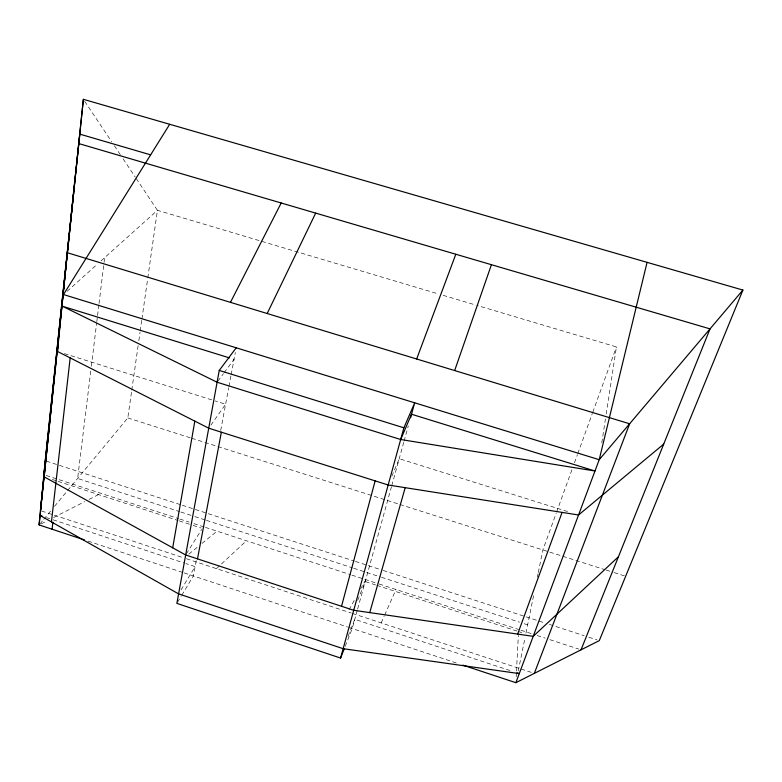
<?xml version="1.0" encoding="UTF-8"?>
<svg xmlns="http://www.w3.org/2000/svg" width="782" height="782" viewBox="0 0 782 782"><rect width="100%" height="100%" fill="white"/><g stroke="black" fill="none" stroke-linecap="round" stroke-linejoin="round"><path stroke-width="0.59" stroke-dasharray="3.91 2.93" d="M516.179 676.86L516.423 672.207M516.482 671.044L518.339 635.443M90.761 371.069L77.623 478.457L179.694 511.663M91.357 366.25L96.665 322.81M96.812 321.598L97.408 316.778M97.555 315.566L98.884 304.706M99.031 303.504L103.898 263.681M104.045 262.478L104.641 257.649M67.614 490.539L127.818 417.93L131.601 391.371M131.777 390.159L138.15 345.497M138.834 340.669L140.046 332.223M140.213 331.011L141.767 320.151M141.933 318.948L147.622 279.106M147.788 277.903L157.436 210.299L135.892 178.013M601.778 442.905L605.444 418.908M606.177 414.108L616.441 346.925L477.098 305.449M196.233 560.665L193.359 575.972L181.756 595.258M220.69 430.491L228.725 387.677M228.95 386.503L230.944 375.868M231.169 374.686L235.353 352.408M518.271 670.878L525.005 637.829M525.963 633.107L533.93 593.929M537.322 577.282L538.045 573.714M538.29 572.532L542.884 549.942L556.188 513.236M357.306 610.165L352.223 628.533L345.058 646.704M357.618 609.022L391.45 486.785M391.772 485.622L403.756 442.329M404.079 441.156L408.292 425.936M556.598 512.083L571.974 469.65M574.467 462.768L577.38 454.733M577.79 453.589L592.336 413.443M592.756 412.3L616.441 346.925M348.068 636.265L354.764 619.324L510.001 670.545M357.697 600.341L365.223 581.554L375.643 584.956M391.85 476.238L399.221 458.711L569.228 512.063M381.176 622.912L384.138 616.226M384.636 615.121L395.995 589.511M348.987 609.843L354.764 599.432M360.551 589.022L365.751 579.648M177.475 602.365L181.141 596.275M181.043 589.853L195.119 566.637L185.881 563.597M186.311 553.949L201.658 529.434M210.847 425.193L225.617 404.226L215.187 400.951M217.807 381.274L223.457 373.64M224.16 372.682L234.053 359.319L230.573 358.244M39.872 523.999L42.951 520.284M43.724 519.346L50.654 510.988M54.515 506.335L66.841 491.467M216.448 568.631L246.457 540.763M67.076 291.344L97.486 264.072M101.064 260.865L157.436 210.299L438.458 293.944M188.804 554.145L198.217 546.491M201.981 543.422L217.044 531.173M41.163 523.872L46.324 521.242M53.538 517.557L84.749 501.624M89.08 499.415L100.976 493.344M443.14 295.342L475.925 305.097M64.427 353.63L214.024 400.589M127.818 417.93L190.603 437.9M191.766 438.262L398.722 504.087M399.876 504.458L548.632 551.769M549.785 552.131L604.965 569.677M606.118 570.049L613.01 572.238M614.163 572.61L624.505 575.894M46.373 461.136L181.121 504.869M182.284 505.25L354.197 561.056M355.36 561.427L382.075 570.098M383.239 570.479L524.957 616.48M526.12 616.861L544.702 622.892M549.345 624.398L584.193 635.707M588.846 637.222L596.969 639.862M180.857 512.034L193.613 516.188M194.767 516.56L205.207 519.962M206.37 520.333L352.506 567.869M353.669 568.25L380.345 576.93M381.508 577.302L519.522 622.198M524.165 623.713L527.645 624.838M46.167 475.476L178.736 518.691M179.899 519.072L189.185 522.093M193.828 523.608L204.278 527.009M205.431 527.391L350.727 574.75M351.88 575.132L378.068 583.665M379.192 584.027L518.652 629.49M520.968 630.243L532.513 634.007M537.136 635.512L545.22 638.151M549.844 639.656L578.719 649.07M52.267 479.483L56.891 480.989M58.044 481.36L178.061 520.509M179.215 520.89L191.913 525.025M193.066 525.406L201.14 528.036M376.807 585.337L516.97 631.054M518.134 631.426L523.92 633.322M41.612 511.027L53.166 514.83M54.32 515.211L184.093 557.977M186.409 558.739L351.274 613.059M352.428 613.44L519.981 668.639M521.086 669.011L532.122 672.647M46.627 517.645L49.892 518.72M53.156 519.805L184.728 563.216M87.995 541.105L182.939 572.522M184.102 572.903L347.579 626.998M348.743 627.379L458.252 663.615M84.72 101.337L111.65 141.689M114.348 145.726L120.408 154.807M123.097 158.844L135.218 177.006"/><path stroke-width="1.17" d="M84.524 539.951L39.1 524.927L45.219 460.754L83.381 99.314L742.9 290.063L599.295 640.614L515.876 682.686L462.856 665.14M663.713 444.098L578.543 514.986L388.165 484.996L208.735 428.194L57.477 351.45L66.372 261.853M47.907 436.669L40.459 510.646L73.655 192.968M54.085 378.146L44.193 476.844L185.676 554.976L353.718 610.283L533.197 636.343L618.435 556.764M57.477 351.45L57.985 346.455M83.381 99.314L39.1 524.927M43.88 474.733L79.832 134.133L150.633 154.846M70.184 357.892L51.436 521.907M52.101 529.228L52.893 522.161M172.695 547.801L194.826 421.136M236.223 347.795L219.243 370.424L176.869 603.381L340.581 658.063L344.168 648.972M197.504 558.866L221.355 432.192M647.076 262.351L599.207 459.699L515.876 682.686M341.538 606.275L375.145 480.881M340.581 658.063L403.883 427.822L414.695 402.818L410.56 417.744M369.749 612.609L405.184 487.685M454.665 370.551L491.428 264.697M517.655 634.085L562.082 512.396M416.65 358.987L455.818 254.248M534.331 673.37L629.637 423.785L67.741 252.85M581.026 649.822L710.027 328.87L78.865 143.595M400.667 439.513L411.528 414.235L594.985 470.999L400.667 439.513L217.103 382.232L62.267 306.173L229.409 357.882M267.19 313.523L315.674 213.115M230.465 302.351L281.197 202.988M169.704 124.279L63.498 294.55L599.207 459.699L742.9 290.063M219.243 370.424L403.883 427.822M42.277 516.208L40.097 515.494L178.599 593.89L343.161 648.698L519.268 673.595L516.951 672.833"/></g></svg>
